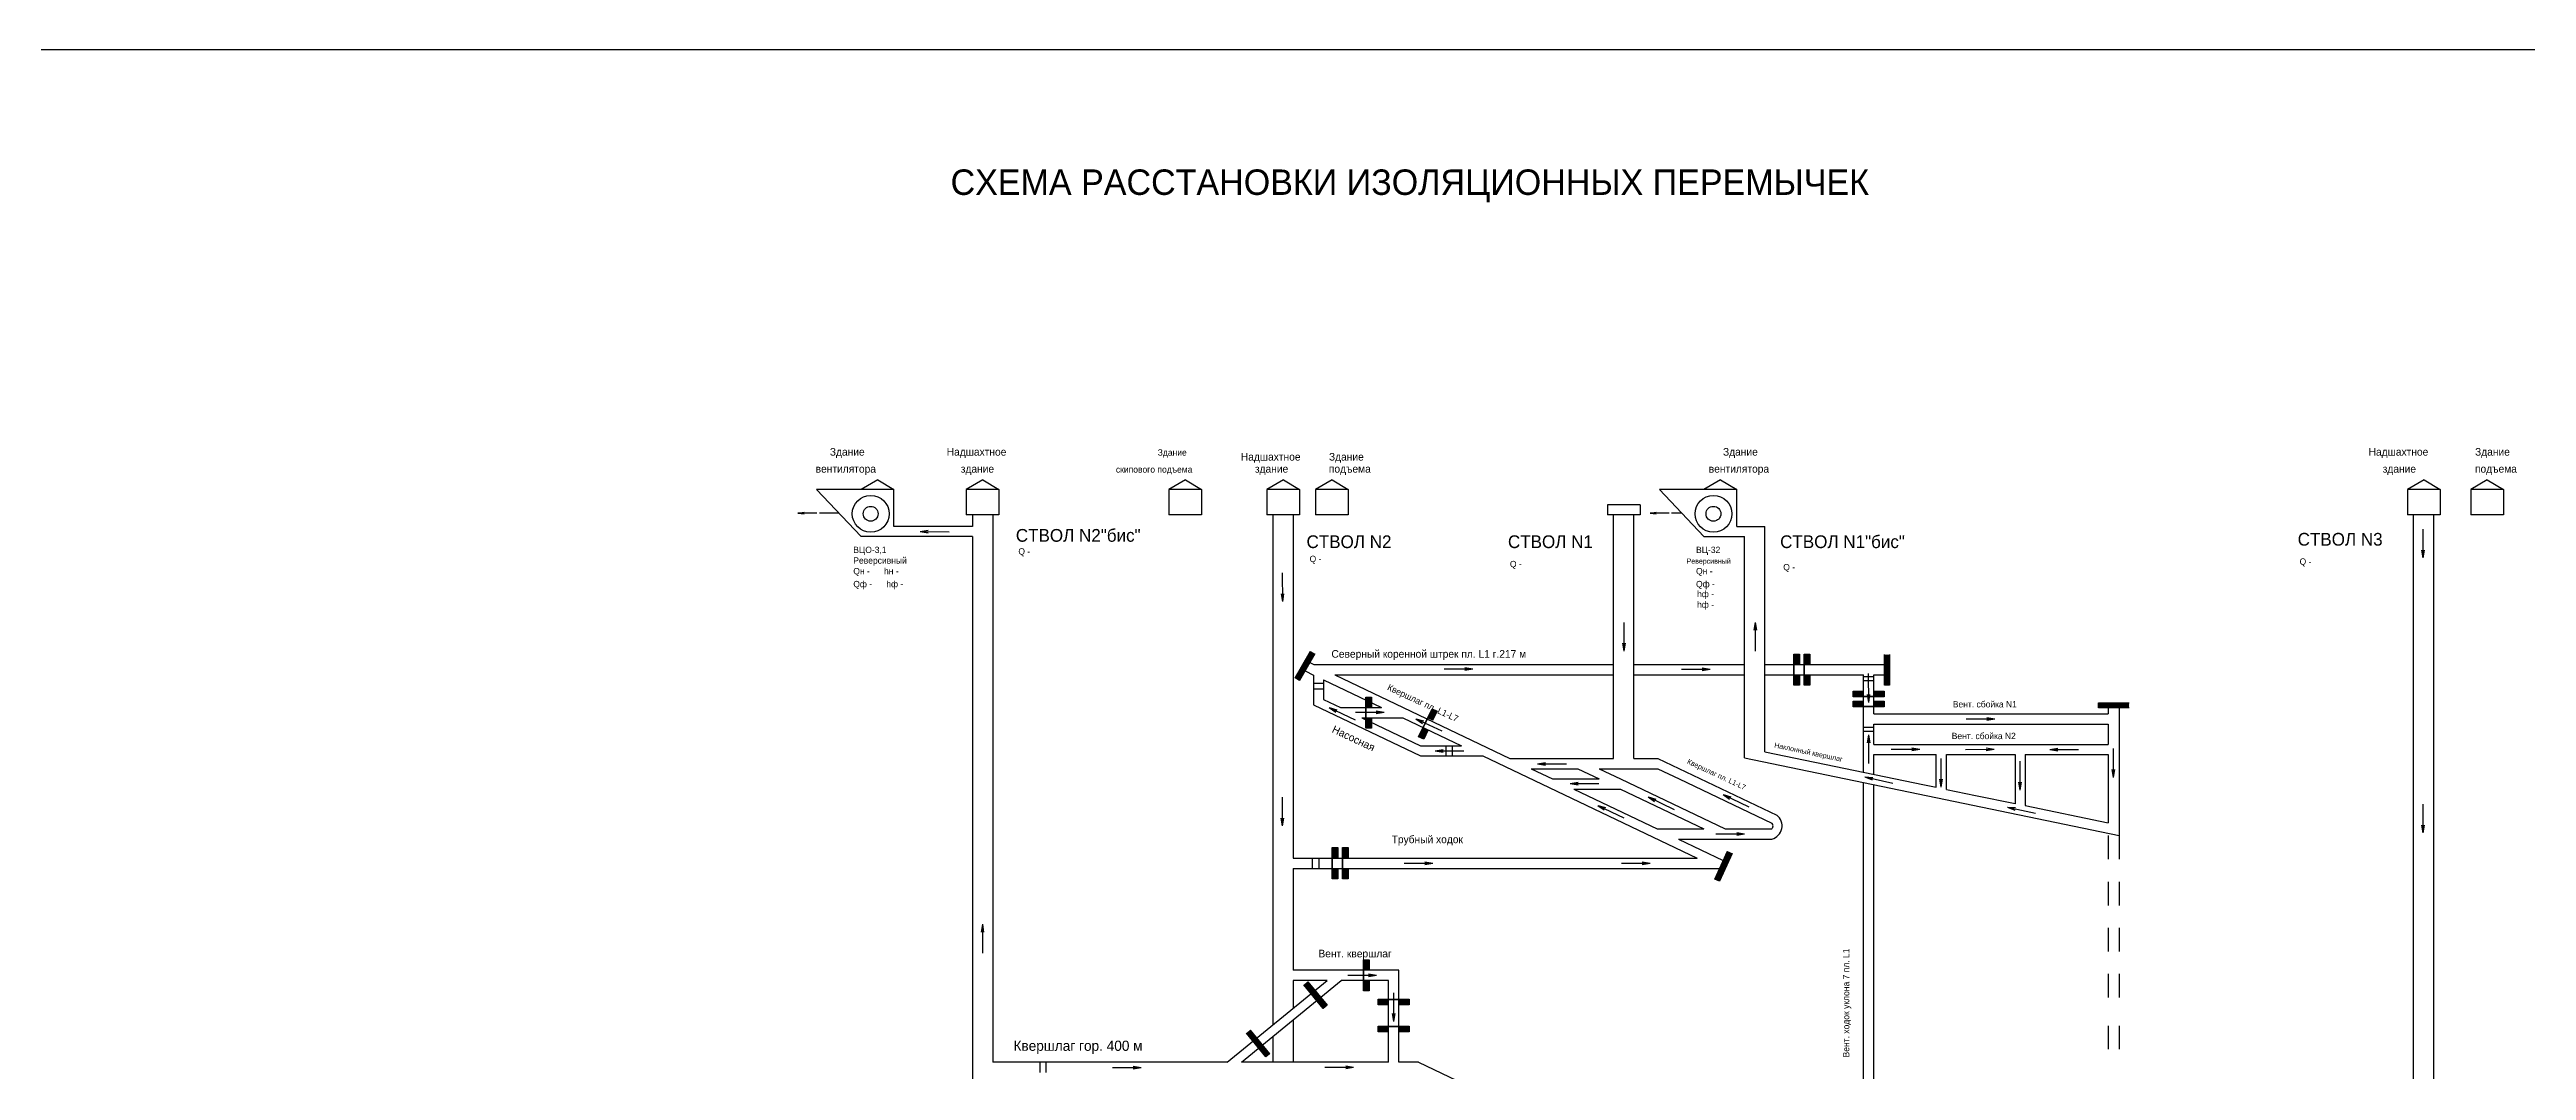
# Model space of a CAD drawing. Header units: millimetres. Extents: x -1405 to 845, y -571 to 479.
# Drawn here: x -915 to 58, y 78 to 479 of the extents above; entities that cross this region are included whole.
import ezdxf

# ---------------------------------------------------------------- set-up
doc = ezdxf.new("R2010")
doc.units = ezdxf.units.MM
for name, color, linetype in [('Двери', 7, 'Continuous'), ('Перемычки', 7, 'Continuous'), ('Струя', 7, 'Continuous')]:
    doc.layers.add(name, color=color, linetype=linetype)

msp = doc.modelspace()

# ---------------------------------------------------------------- hatches: boundary and pattern name
at = {"layer": 'Двери'}
h = msp.add_hatch(color=256, dxfattribs=at)
h.paths.add_polyline_path([(-227.68, 237.09), (-227.68, 241.19), (-229.88, 241.19), (-229.88, 237.09), (-229.78, 237.09), (-229.78, 241.09), (-227.78, 241.09), (-227.78, 237.09)])
h.paths.add_polyline_path([(-229.78, 233.09), (-229.78, 237.09), (-229.88, 237.09), (-229.88, 233.09)])
h.paths.add_polyline_path([(-227.68, 228.99), (-227.68, 233.09), (-227.78, 233.09), (-227.78, 229.09), (-229.78, 229.09), (-229.78, 233.09), (-229.88, 233.09), (-229.88, 228.99)])
h = msp.add_hatch(color=3, dxfattribs=at)
h.paths.add_polyline_path([(-227.78, 241.09), (-229.78, 241.09), (-229.78, 237.09), (-227.78, 237.09)])
h.paths.add_polyline_path([(-229.78, 229.09), (-227.78, 229.09), (-227.78, 233.09), (-229.78, 233.09)])
h = msp.add_hatch(color=256, dxfattribs=at)
h.paths.add_polyline_path([(-223.68, 237.09), (-223.68, 241.19), (-225.88, 241.19), (-225.88, 237.09), (-225.78, 237.09), (-225.78, 241.09), (-223.78, 241.09), (-223.78, 237.09)])
h.paths.add_polyline_path([(-225.78, 233.09), (-225.78, 237.09), (-225.88, 237.09), (-225.88, 233.09)])
h.paths.add_polyline_path([(-223.68, 228.99), (-223.68, 233.09), (-223.78, 233.09), (-223.78, 229.09), (-225.78, 229.09), (-225.78, 233.09), (-225.88, 233.09), (-225.88, 228.99)])
h = msp.add_hatch(color=3, dxfattribs=at)
h.paths.add_polyline_path([(-223.78, 241.09), (-225.78, 241.09), (-225.78, 237.09), (-223.78, 237.09)])
h.paths.add_polyline_path([(-225.78, 229.09), (-223.78, 229.09), (-223.78, 233.09), (-225.78, 233.09)])
h = msp.add_hatch(color=256, dxfattribs=at)
h.paths.add_polyline_path([(-395.87, 220.18), (-395.87, 224.28), (-398.07, 224.28), (-398.07, 220.18), (-397.97, 220.18), (-397.97, 224.18), (-395.97, 224.18), (-395.97, 220.18)])
h.paths.add_polyline_path([(-397.97, 216.18), (-397.97, 220.18), (-398.07, 220.18), (-398.07, 216.18)])
h.paths.add_polyline_path([(-395.87, 212.08), (-395.87, 216.18), (-395.97, 216.18), (-395.97, 212.18), (-397.97, 212.18), (-397.97, 216.18), (-398.07, 216.18), (-398.07, 212.08)])
h = msp.add_hatch(color=3, dxfattribs=at)
h.paths.add_polyline_path([(-395.97, 224.18), (-397.97, 224.18), (-397.97, 220.18), (-395.97, 220.18)])
h.paths.add_polyline_path([(-397.97, 212.18), (-395.97, 212.18), (-395.97, 216.18), (-397.97, 216.18)])
h = msp.add_hatch(color=256, dxfattribs=at)
h.paths.add_polyline_path([(-202.56, 226.66), (-206.66, 226.66), (-206.66, 224.46), (-202.56, 224.46), (-202.56, 224.56), (-206.56, 224.56), (-206.56, 226.56), (-202.56, 226.56)])
h.paths.add_polyline_path([(-198.56, 224.56), (-202.56, 224.56), (-202.56, 224.46), (-198.56, 224.46)])
h.paths.add_polyline_path([(-194.46, 226.66), (-198.56, 226.66), (-198.56, 226.56), (-194.56, 226.56), (-194.56, 224.56), (-198.56, 224.56), (-198.56, 224.46), (-194.46, 224.46)])
h = msp.add_hatch(color=3, dxfattribs=at)
h.paths.add_polyline_path([(-206.56, 226.56), (-206.56, 224.56), (-202.56, 224.56), (-202.56, 226.56)])
h.paths.add_polyline_path([(-194.56, 224.56), (-194.56, 226.56), (-198.56, 226.56), (-198.56, 224.56)])
h = msp.add_hatch(color=256, dxfattribs=at)
h.paths.add_polyline_path([(-371.84, 215.05), (-370.07, 218.75), (-372.06, 219.7), (-373.82, 216), (-373.73, 215.95), (-372.01, 219.57), (-370.21, 218.7), (-371.93, 215.09)])
h.paths.add_polyline_path([(-375.46, 212.34), (-373.73, 215.95), (-373.82, 216), (-375.55, 212.39)])
h.paths.add_polyline_path([(-375.33, 207.74), (-373.56, 211.44), (-373.65, 211.48), (-375.37, 207.87), (-377.18, 208.73), (-375.46, 212.34), (-375.55, 212.39), (-377.31, 208.69)])
h = msp.add_hatch(color=3, dxfattribs=at)
h.paths.add_polyline_path([(-370.21, 218.7), (-372.01, 219.57), (-373.73, 215.95), (-371.93, 215.09)])
h.paths.add_polyline_path([(-377.18, 208.73), (-375.37, 207.87), (-373.65, 211.48), (-375.46, 212.34)])
h = msp.add_hatch(color=256, dxfattribs=at)
h.paths.add_polyline_path([(-202.56, 222.66), (-206.66, 222.66), (-206.66, 220.46), (-202.56, 220.46), (-202.56, 220.56), (-206.56, 220.56), (-206.56, 222.56), (-202.56, 222.56)])
h.paths.add_polyline_path([(-198.56, 220.56), (-202.56, 220.56), (-202.56, 220.46), (-198.56, 220.46)])
h.paths.add_polyline_path([(-194.46, 222.66), (-198.56, 222.66), (-198.56, 222.56), (-194.56, 222.56), (-194.56, 220.56), (-198.56, 220.56), (-198.56, 220.46), (-194.46, 220.46)])
h = msp.add_hatch(color=3, dxfattribs=at)
h.paths.add_polyline_path([(-206.56, 222.56), (-206.56, 220.56), (-202.56, 220.56), (-202.56, 222.56)])
h.paths.add_polyline_path([(-194.56, 220.56), (-194.56, 222.56), (-198.56, 222.56), (-198.56, 220.56)])
h = msp.add_hatch(color=256, dxfattribs=at)
h.paths.add_polyline_path([(-409.05, 161.08), (-409.05, 165.18), (-411.25, 165.18), (-411.25, 161.08), (-411.15, 161.08), (-411.15, 165.08), (-409.15, 165.08), (-409.15, 161.08)])
h.paths.add_polyline_path([(-411.15, 157.08), (-411.15, 161.08), (-411.25, 161.08), (-411.25, 157.08)])
h.paths.add_polyline_path([(-409.05, 152.98), (-409.05, 157.08), (-409.15, 157.08), (-409.15, 153.08), (-411.15, 153.08), (-411.15, 157.08), (-411.25, 157.08), (-411.25, 152.98)])
h = msp.add_hatch(color=256, dxfattribs=at)
h.paths.add_polyline_path([(-409.05, 161.03), (-409.05, 165.13), (-411.25, 165.13), (-411.25, 161.03), (-411.15, 161.03), (-411.15, 165.03), (-409.15, 165.03), (-409.15, 161.03)])
h.paths.add_polyline_path([(-411.15, 157.03), (-411.15, 161.03), (-411.25, 161.03), (-411.25, 157.03)])
h.paths.add_polyline_path([(-409.05, 152.93), (-409.05, 157.03), (-409.15, 157.03), (-409.15, 153.03), (-411.15, 153.03), (-411.15, 157.03), (-411.25, 157.03), (-411.25, 152.93)])
h = msp.add_hatch(color=3, dxfattribs=at)
h.paths.add_polyline_path([(-409.15, 165.08), (-411.15, 165.08), (-411.15, 161.08), (-409.15, 161.08)])
h.paths.add_polyline_path([(-411.15, 153.08), (-409.15, 153.08), (-409.15, 157.08), (-411.15, 157.08)])
h = msp.add_hatch(color=3, dxfattribs=at)
h.paths.add_polyline_path([(-409.15, 165.03), (-411.15, 165.03), (-411.15, 161.03), (-409.15, 161.03)])
h.paths.add_polyline_path([(-411.15, 153.03), (-409.15, 153.03), (-409.15, 157.03), (-411.15, 157.03)])
h = msp.add_hatch(color=256, dxfattribs=at)
h.paths.add_polyline_path([(-405.05, 161.08), (-405.05, 165.18), (-407.25, 165.18), (-407.25, 161.08), (-407.15, 161.08), (-407.15, 165.08), (-405.15, 165.08), (-405.15, 161.08)])
h.paths.add_polyline_path([(-407.15, 157.08), (-407.15, 161.08), (-407.25, 161.08), (-407.25, 157.08)])
h.paths.add_polyline_path([(-405.05, 152.98), (-405.05, 157.08), (-405.15, 157.08), (-405.15, 153.08), (-407.15, 153.08), (-407.15, 157.08), (-407.25, 157.08), (-407.25, 152.98)])
h = msp.add_hatch(color=256, dxfattribs=at)
h.paths.add_polyline_path([(-405.05, 161.03), (-405.05, 165.13), (-407.25, 165.13), (-407.25, 161.03), (-407.15, 161.03), (-407.15, 165.03), (-405.15, 165.03), (-405.15, 161.03)])
h.paths.add_polyline_path([(-407.15, 157.03), (-407.15, 161.03), (-407.25, 161.03), (-407.25, 157.03)])
h.paths.add_polyline_path([(-405.05, 152.93), (-405.05, 157.03), (-405.15, 157.03), (-405.15, 153.03), (-407.15, 153.03), (-407.15, 157.03), (-407.25, 157.03), (-407.25, 152.93)])
h = msp.add_hatch(color=3, dxfattribs=at)
h.paths.add_polyline_path([(-405.15, 165.08), (-407.15, 165.08), (-407.15, 161.08), (-405.15, 161.08)])
h.paths.add_polyline_path([(-407.15, 153.08), (-405.15, 153.08), (-405.15, 157.08), (-407.15, 157.08)])
h = msp.add_hatch(color=3, dxfattribs=at)
h.paths.add_polyline_path([(-405.15, 165.03), (-407.15, 165.03), (-407.15, 161.03), (-405.15, 161.03)])
h.paths.add_polyline_path([(-407.15, 153.03), (-405.15, 153.03), (-405.15, 157.03), (-407.15, 157.03)])
h = msp.add_hatch(color=256, dxfattribs=at)
h.paths.add_polyline_path([(-396.72, 117.06), (-396.72, 121.16), (-398.92, 121.16), (-398.92, 117.06), (-398.82, 117.06), (-398.82, 121.06), (-396.82, 121.06), (-396.82, 117.06)])
h.paths.add_polyline_path([(-398.82, 113.06), (-398.82, 117.06), (-398.92, 117.06), (-398.92, 113.06)])
h.paths.add_polyline_path([(-396.72, 108.96), (-396.72, 113.06), (-396.82, 113.06), (-396.82, 109.06), (-398.82, 109.06), (-398.82, 113.06), (-398.92, 113.06), (-398.92, 108.96)])
h = msp.add_hatch(color=3, dxfattribs=at)
h.paths.add_polyline_path([(-396.82, 121.06), (-398.82, 121.06), (-398.82, 117.06), (-396.82, 117.06)])
h.paths.add_polyline_path([(-398.82, 109.06), (-396.82, 109.06), (-396.82, 113.06), (-398.82, 113.06)])
h = msp.add_hatch(color=256, dxfattribs=at)
h.paths.add_polyline_path([(-385.13, 103.52), (-381.03, 103.52), (-381.03, 105.72), (-385.13, 105.72), (-385.13, 105.62), (-381.13, 105.62), (-381.13, 103.62), (-385.13, 103.62)])
h.paths.add_polyline_path([(-389.13, 105.62), (-385.13, 105.62), (-385.13, 105.72), (-389.13, 105.72)])
h.paths.add_polyline_path([(-393.23, 103.52), (-389.13, 103.52), (-389.13, 103.62), (-393.13, 103.62), (-393.13, 105.62), (-389.13, 105.62), (-389.13, 105.72), (-393.23, 105.72)])
h = msp.add_hatch(color=3, dxfattribs=at)
h.paths.add_polyline_path([(-381.13, 103.62), (-381.13, 105.62), (-385.13, 105.62), (-385.13, 103.62)])
h.paths.add_polyline_path([(-393.13, 105.62), (-393.13, 103.62), (-389.13, 103.62), (-389.13, 105.62)])
h = msp.add_hatch(color=256, dxfattribs=at)
h.paths.add_polyline_path([(-385.13, 92.92), (-381.03, 92.92), (-381.03, 95.12), (-385.13, 95.12), (-385.13, 95.02), (-381.13, 95.02), (-381.13, 93.02), (-385.13, 93.02)])
h.paths.add_polyline_path([(-389.13, 95.02), (-385.13, 95.02), (-385.13, 95.12), (-389.13, 95.12)])
h.paths.add_polyline_path([(-393.23, 92.92), (-389.13, 92.92), (-389.13, 93.02), (-393.13, 93.02), (-393.13, 95.02), (-389.13, 95.02), (-389.13, 95.12), (-393.23, 95.12)])
h = msp.add_hatch(color=3, dxfattribs=at)
h.paths.add_polyline_path([(-381.13, 93.02), (-381.13, 95.02), (-385.13, 95.02), (-385.13, 93.02)])
h.paths.add_polyline_path([(-393.13, 95.02), (-393.13, 93.02), (-389.13, 93.02), (-389.13, 95.02)])
at = {"layer": 'Перемычки'}
h = msp.add_hatch(color=256, dxfattribs=at)
h.paths.add_polyline_path([(-424.01, 230.74), (-421.98, 234.3), (-422.06, 234.35), (-424.05, 230.88), (-425.79, 231.87), (-423.8, 235.35), (-423.88, 235.39), (-425.92, 231.84)])
h.paths.add_polyline_path([(-422.06, 234.35), (-421.98, 234.3), (-417.95, 241.33), (-419.86, 242.42), (-423.88, 235.39), (-423.8, 235.35), (-419.82, 242.29), (-418.08, 241.29)])
h = msp.add_hatch(color=3, dxfattribs=at)
h.paths.add_polyline_path([(-425.79, 231.87), (-424.05, 230.88), (-422.06, 234.35), (-423.8, 235.35)])
h.paths.add_polyline_path([(-420.07, 237.82), (-421.81, 238.82), (-423.8, 235.35), (-422.06, 234.35)])
h.paths.add_polyline_path([(-420.07, 237.82), (-418.08, 241.29), (-419.82, 242.29), (-421.81, 238.82)])
h = msp.add_hatch(color=256, dxfattribs=at)
h.paths.add_polyline_path([(-192.21, 228.87), (-192.21, 232.97), (-192.31, 232.97), (-192.31, 228.97), (-194.31, 228.97), (-194.31, 232.97), (-194.41, 232.97), (-194.41, 228.87)])
h.paths.add_polyline_path([(-192.31, 232.97), (-192.21, 232.97), (-192.21, 241.07), (-194.41, 241.07), (-194.41, 232.97), (-194.31, 232.97), (-194.31, 240.97), (-192.31, 240.97)])
h = msp.add_hatch(color=3, dxfattribs=at)
h.paths.add_polyline_path([(-194.31, 228.97), (-192.31, 228.97), (-192.31, 232.97), (-194.31, 232.97)])
h.paths.add_polyline_path([(-192.31, 236.97), (-194.31, 236.97), (-194.31, 232.97), (-192.31, 232.97)])
h.paths.add_polyline_path([(-192.31, 236.97), (-192.31, 240.97), (-194.31, 240.97), (-194.31, 236.97)])
h = msp.add_hatch(color=256, dxfattribs=at)
h.paths.add_polyline_path([(-110.34, 219.98), (-106.24, 219.98), (-106.24, 220.08), (-110.24, 220.08), (-110.23, 222.08), (-106.23, 222.08), (-106.23, 222.18), (-110.33, 222.18)])
h.paths.add_polyline_path([(-106.24, 220.08), (-106.24, 219.98), (-98.14, 219.97), (-98.13, 222.17), (-106.23, 222.18), (-106.23, 222.08), (-98.23, 222.07), (-98.24, 220.07)])
h = msp.add_hatch(color=3, dxfattribs=at)
h.paths.add_polyline_path([(-110.23, 222.08), (-110.24, 220.08), (-106.24, 220.08), (-106.23, 222.08)])
h.paths.add_polyline_path([(-102.24, 220.07), (-102.23, 222.07), (-106.23, 222.08), (-106.24, 220.08)])
h.paths.add_polyline_path([(-102.24, 220.07), (-98.24, 220.07), (-98.23, 222.07), (-102.23, 222.07)])
h = msp.add_hatch(color=256, dxfattribs=at)
h.paths.add_polyline_path([(-259.14, 151.88), (-257.44, 155.61), (-257.53, 155.65), (-259.19, 152.01), (-261.01, 152.84), (-259.35, 156.48), (-259.44, 156.52), (-261.14, 152.79)])
h.paths.add_polyline_path([(-257.53, 155.65), (-257.44, 155.61), (-254.07, 162.98), (-256.08, 163.89), (-259.44, 156.52), (-259.35, 156.48), (-256.03, 163.76), (-254.21, 162.93)])
h = msp.add_hatch(color=3, dxfattribs=at)
h.paths.add_polyline_path([(-261.01, 152.84), (-259.19, 152.01), (-257.53, 155.65), (-259.35, 156.48)])
h.paths.add_polyline_path([(-255.87, 159.29), (-257.69, 160.12), (-259.35, 156.48), (-257.53, 155.65)])
h.paths.add_polyline_path([(-255.87, 159.29), (-254.21, 162.93), (-256.03, 163.76), (-257.69, 160.12)])
h = msp.add_hatch(color=256, dxfattribs=at)
h.paths.add_polyline_path([(-413.12, 103.26), (-415.72, 106.43), (-415.8, 106.36), (-413.27, 103.27), (-414.81, 102), (-417.35, 105.1), (-417.42, 105.03), (-414.83, 101.86)])
h.paths.add_polyline_path([(-415.8, 106.36), (-415.72, 106.43), (-420.86, 112.69), (-422.56, 111.3), (-417.42, 105.03), (-417.35, 105.1), (-422.42, 111.29), (-420.87, 112.55)])
h = msp.add_hatch(color=3, dxfattribs=at)
h.paths.add_polyline_path([(-414.81, 102), (-413.27, 103.27), (-415.8, 106.36), (-417.35, 105.1)])
h.paths.add_polyline_path([(-418.34, 109.46), (-419.88, 108.19), (-417.35, 105.1), (-415.8, 106.36)])
h.paths.add_polyline_path([(-418.34, 109.46), (-420.87, 112.55), (-422.42, 111.29), (-419.88, 108.19)])
h = msp.add_hatch(color=256, dxfattribs=at)
h.paths.add_polyline_path([(-435.7, 84.26), (-438.29, 87.43), (-438.37, 87.37), (-435.84, 84.28), (-437.38, 83.01), (-439.92, 86.1), (-440, 86.04), (-437.4, 82.87)])
h.paths.add_polyline_path([(-438.37, 87.37), (-438.29, 87.43), (-443.43, 93.7), (-445.13, 92.31), (-440, 86.04), (-439.92, 86.1), (-444.99, 92.29), (-443.44, 93.56)])
h = msp.add_hatch(color=3, dxfattribs=at)
h.paths.add_polyline_path([(-437.38, 83.01), (-435.84, 84.28), (-438.37, 87.37), (-439.92, 86.1)])
h.paths.add_polyline_path([(-440.91, 90.46), (-442.45, 89.2), (-439.92, 86.1), (-438.37, 87.37)])
h.paths.add_polyline_path([(-440.91, 90.46), (-443.44, 93.56), (-444.99, 92.29), (-442.45, 89.2)])

# ---------------------------------------------------------------- linework, layer by layer
for p, q in [((-1404.51, 478.56), (845.49, 478.56)), ((-583.42, 305.82), (-613.81, 305.82)), ((-613.81, 305.82), (-596.27, 287.32)), ((-589.77, 309.59), (-596.27, 305.82)), ((-583.42, 305.82), (-596.27, 305.82)), ((-589.77, 309.59), (-583.42, 305.82)), ((-583.42, 291.32), (-583.42, 305.82)), ((-548.56, 309.59), (-555.06, 305.82)), ((-542.21, 305.82), (-555.06, 305.82)), ((-555.06, 305.82), (-555.06, 295.82)), ((-548.56, 309.59), (-542.21, 305.82)), ((-542.21, 305.82), (-542.21, 295.82)), ((-468.91, 309.59), (-475.41, 305.82)), ((-462.56, 305.82), (-475.41, 305.82)), ((-475.41, 305.82), (-475.41, 295.82)), ((-468.91, 309.59), (-462.56, 305.82)), ((-462.56, 305.82), (-462.56, 295.82)), ((-430.42, 309.59), (-436.92, 305.82)), ((-424.07, 305.82), (-436.92, 305.82)), ((-436.92, 305.82), (-436.92, 295.82)), ((-430.42, 309.59), (-424.07, 305.82)), ((-424.07, 305.82), (-424.07, 295.82)), ((-411.28, 309.59), (-417.78, 305.82)), ((-417.78, 305.82), (-417.78, 295.82)), ((-404.93, 305.82), (-417.78, 305.82)), ((-411.28, 309.59), (-404.93, 305.82)), ((-404.93, 305.82), (-404.93, 295.82)), ((-252.37, 305.82), (-282.76, 305.82)), ((-282.76, 305.82), (-265.22, 287.32)), ((-258.72, 309.59), (-265.22, 305.82)), ((-252.37, 305.82), (-265.22, 305.82)), ((-258.72, 309.59), (-252.37, 305.82)), ((-252.37, 291.32), (-252.37, 305.82)), ((17.64, 309.59), (11.14, 305.82)), ((11.14, 305.82), (11.14, 295.82)), ((23.99, 305.82), (11.14, 305.82)), ((17.64, 309.59), (23.99, 305.82)), ((23.99, 305.82), (23.99, 295.82)), ((42.47, 309.59), (35.97, 305.82)), ((48.82, 305.82), (35.97, 305.82)), ((35.97, 305.82), (35.97, 295.82)), ((42.47, 309.59), (48.82, 305.82)), ((48.82, 305.82), (48.82, 295.82)), ((-542.21, 295.82), (-555.06, 295.82)), ((-555.06, 295.82), (-555.06, 295.82)), ((-552.56, 295.82), (-552.56, 291.32)), ((-544.56, 295.82), (-544.56, 80.89)), ((-462.56, 295.82), (-475.41, 295.82)), ((-475.41, 295.82), (-475.41, 295.82)), ((-424.07, 295.82), (-436.92, 295.82)), ((-436.92, 295.82), (-436.92, 295.82)), ((-434.56, 295.82), (-434.56, 95.59)), ((-426.56, 295.82), (-426.56, 161.03)), ((-404.93, 295.82), (-417.78, 295.82)), ((-417.78, 295.82), (-417.78, 295.82)), ((-290.33, 299.82), (-303.08, 299.82)), ((-303.08, 299.82), (-303.08, 295.82)), ((-290.5, 295.82), (-303.08, 295.82)), ((-290.33, 295.82), (-303.08, 295.82)), ((-300.74, 200.18), (-300.74, 295.82)), ((-292.74, 200.18), (-292.74, 295.82)), ((-290.33, 299.82), (-290.33, 295.82)), ((23.99, 295.82), (11.14, 295.82)), ((11.14, 295.82), (11.14, 295.82)), ((13.49, -89.11), (13.49, 295.82)), ((21.49, -89.11), (21.49, 295.82)), ((48.82, 295.82), (35.97, 295.82)), ((35.97, 295.82), (35.97, 295.82)), ((-552.56, 287.32), (-596.27, 287.32)), ((-552.56, 291.32), (-583.42, 291.32)), ((-556.56, 291.32), (-583.42, 291.32)), ((-552.56, 287.32), (-552.56, -106.45)), ((-265.22, 287.32), (-249.26, 287.32)), ((-252.37, 291.32), (-241.26, 291.32)), ((-249.26, 200.45), (-249.26, 287.32)), ((-241.26, 202.79), (-241.26, 291.32)), ((-421.94, 234.56), (-418.63, 232.97)), ((-420.06, 237.84), (-418.51, 237.09)), ((-418.51, 237.09), (-300.74, 237.09)), ((-292.74, 237.09), (-249.26, 237.09)), ((-241.26, 237.09), (-194.31, 237.09)), ((-418.63, 232.97), (-418.63, 221.23)), ((-414.63, 231.06), (-414.63, 223.32)), ((-414.63, 231.06), (-391.88, 220.18)), ((-410.17, 233.09), (-300.74, 233.09)), ((-410.17, 233.09), (-341.55, 200.18)), ((-292.74, 233.09), (-249.26, 233.09)), ((-241.26, 233.09), (-202.56, 233.09)), ((-202.56, 194.8), (-202.56, 233.09)), ((-198.56, 217.71), (-198.56, 233.09)), ((-198.56, 233.09), (-194.31, 233.09)), ((-418.63, 221.23), (-376.58, 201.18)), ((-414.63, 223.32), (-408.03, 220.18)), ((-408.03, 220.18), (-391.88, 220.18)), ((-399.65, 216.18), (-383.49, 216.18)), ((-399.65, 216.18), (-376.58, 205.18)), ((-383.49, 216.18), (-360.43, 205.18)), ((-198.56, 217.71), (-138.56, 217.71)), ((-138.56, 217.71), (-106.5, 217.71)), ((-106.5, 220.08), (-106.5, 217.71)), ((-102.13, 220.07), (-102.13, 163.43)), ((-376.58, 205.18), (-360.43, 205.18)), ((-198.56, 213.71), (-106.5, 213.71)), ((-198.56, 205.71), (-198.56, 213.71)), ((-198.56, 205.71), (-198.56, 208.18)), ((-198.56, 205.71), (-106.5, 205.71)), ((-106.5, 213.71), (-106.5, 205.71)), ((-106.5, 208.18), (-106.5, 205.71)), ((-376.58, 201.18), (-352.04, 201.18)), ((-352.04, 201.18), (-267.85, 161.03)), ((-341.55, 200.18), (-300.74, 200.18)), ((-333.17, 196.18), (-314.8, 196.18)), ((-333.17, 196.18), (-324.78, 192.18)), ((-314.8, 196.18), (-306.41, 192.18)), ((-306.41, 196.18), (-298.03, 192.18)), ((-306.41, 196.18), (-283.32, 196.18)), ((-292.74, 200.18), (-283.32, 200.18)), ((-283.32, 200.18), (-236.64, 177.92)), ((-283.32, 196.18), (-274.93, 192.18)), ((-249.26, 200.45), (-102.13, 169.89)), ((-241.26, 202.79), (-178.56, 189.84)), ((-202.56, 194.8), (-202.56, 196.18)), ((-198.56, 201.71), (-174, 201.71)), ((-198.56, 193.97), (-198.56, 201.71)), ((-198.56, 193.97), (-198.56, 196.18)), ((-174, 188.9), (-174, 201.71)), ((-170, 188.08), (-170, 201.71)), ((-170, 201.71), (-158.56, 201.71)), ((-158.56, 201.71), (-143.01, 201.71)), ((-143.01, 201.71), (-143.01, 182.41)), ((-139.01, 201.71), (-139.01, 181.67)), ((-139.01, 201.71), (-106.5, 201.71)), ((-106.5, 201.71), (-106.5, 174.96)), ((-324.78, 192.18), (-306.41, 192.18)), ((-316.39, 188.18), (-298.03, 188.18)), ((-316.39, 188.18), (-283.65, 172.56)), ((-298.03, 192.18), (-256.89, 172.56)), ((-298.03, 188.18), (-265.28, 172.56)), ((-274.93, 192.18), (-238.6, 174.85)), ((-202.56, 20.89), (-202.56, 190.8)), ((-198.56, 20.89), (-198.56, 189.97)), ((-178.56, 189.84), (-174, 188.9)), ((-170, 188.08), (-158.56, 185.71)), ((-158.56, 185.71), (-143.01, 182.5)), ((-139.01, 181.67), (-106.5, 174.96)), ((-283.65, 172.56), (-265.28, 172.56)), ((-275.26, 168.56), (-238.56, 168.56)), ((-275.26, 168.56), (-257.67, 160.17)), ((-256.89, 172.56), (-238.6, 172.56)), ((-106.5, 169.89), (-106.5, 160.63)), ((-102.13, 169.89), (-102.13, 160.63)), ((-426.56, 161.03), (-267.85, 161.03)), ((-426.56, 157.03), (-259.46, 157.03)), ((-426.56, 157.03), (-426.56, 117.06)), ((-426.56, 157.03), (-426.56, 155.18)), ((-259.46, 157.03), (-259.16, 156.89)), ((-106.5, 151.8), (-106.5, 142.53)), ((-102.13, 151.8), (-102.13, 142.53)), ((-106.5, 133.71), (-106.5, 124.44)), ((-102.13, 133.71), (-102.13, 124.44)), ((-385.13, 117.06), (-426.56, 117.06)), ((-385.13, 80.89), (-385.13, 117.06)), ((-452.5, 80.89), (-413.24, 113.06)), ((-446.96, 80.89), (-407.69, 113.06)), ((-426.56, 113.06), (-426.56, 102.14)), ((-413.24, 113.06), (-426.56, 113.06)), ((-389.13, 113.06), (-407.69, 113.06)), ((-389.13, 80.89), (-389.13, 113.06)), ((-106.5, 115.61), (-106.5, 106.34)), ((-102.13, 115.61), (-102.13, 106.34)), ((-426.56, 97.6), (-426.56, 80.89)), ((-426.56, 97.6), (-426.56, 94.96)), ((-434.56, 91.04), (-434.56, 80.89)), ((-434.56, 91.04), (-434.56, 90.62)), ((-106.5, 95.26), (-106.5, 85.99)), ((-102.13, 95.26), (-102.13, 85.99)), ((-452.5, 80.89), (-544.56, 80.89)), ((-389.13, 80.89), (-446.96, 80.89)), ((-377.34, 80.89), (-385.13, 80.89)), ((-377.34, 80.89), (-335.41, 60.89))]:
    msp.add_line(p, q)
at = {"color": 5}
for p, q in [((-621.15, 296.57), (-618.71, 296.97)), ((-621.15, 296.57), (-618.75, 296.2)), ((-613.72, 296.57), (-621.15, 296.57)), ((-605.04, 296.57), (-612.73, 296.57)), ((-286.38, 296.57), (-283.94, 296.97)), ((-278.96, 296.57), (-286.38, 296.57)), ((-286.38, 296.57), (-283.98, 296.2)), ((-273.99, 296.57), (-277.97, 296.57))]:
    msp.add_line(p, q, dxfattribs=at)
at = {"color": 1}
for p, q in [((-418.63, 229.71), (-414.63, 229.71)), ((-418.63, 227.57), (-414.63, 227.57)), ((-202.56, 232.39), (-198.56, 232.39)), ((-202.56, 230.84), (-198.56, 230.84)), ((-366.64, 205.18), (-366.64, 201.18)), ((-364.08, 205.18), (-364.08, 201.18)), ((-202.56, 212.5), (-198.56, 212.5)), ((-202.56, 210.87), (-198.56, 210.87)), ((-419.09, 161.03), (-419.09, 157.03)), ((-419.09, 157.03), (-419.09, 157.03)), ((-416.54, 161.03), (-416.54, 157.03)), ((-526.05, 80.89), (-526.05, 76.89)), ((-523.78, 80.89), (-523.78, 76.89))]:
    msp.add_line(p, q, dxfattribs=at)
for centre, radius in [((-592.55, 296.27), 7.24), ((-261.5, 296.27), 7.24), ((-592.55, 296.27), 2.91), ((-261.5, 296.27), 2.91)]:
    msp.add_circle(centre, radius)
for centre, radius, start, end in [((-239.85, 173.7), 5.3, 284.0993, 52.75498), ((-239.64, 173.7), 1.55, 312.40661, 47.59339)]:
    msp.add_arc(centre, radius, start, end)
at = {"layer": 'Двери'}
for points in [[(-227.68, 233.09), (-227.68, 228.99), (-229.88, 228.99), (-229.88, 241.19), (-227.68, 241.19), (-227.68, 237.09)], [(-227.78, 233.09), (-227.78, 229.09), (-229.78, 229.09), (-229.78, 241.09), (-227.78, 241.09), (-227.78, 237.09)], [(-223.68, 233.09), (-223.68, 228.99), (-225.88, 228.99), (-225.88, 241.19), (-223.68, 241.19), (-223.68, 237.09)], [(-223.78, 233.09), (-223.78, 229.09), (-225.78, 229.09), (-225.78, 241.09), (-223.78, 241.09), (-223.78, 237.09)], [(-395.87, 216.18), (-395.87, 212.08), (-398.07, 212.08), (-398.07, 224.28), (-395.87, 224.28), (-395.87, 220.18)], [(-395.97, 216.18), (-395.97, 212.18), (-397.97, 212.18), (-397.97, 224.18), (-395.97, 224.18), (-395.97, 220.18)], [(-198.56, 226.66), (-194.46, 226.66), (-194.46, 224.46), (-206.66, 224.46), (-206.66, 226.66), (-202.56, 226.66)], [(-198.56, 226.56), (-194.56, 226.56), (-194.56, 224.56), (-206.56, 224.56), (-206.56, 226.56), (-202.56, 226.56)], [(-373.56, 211.44), (-375.33, 207.74), (-377.31, 208.69), (-372.06, 219.7), (-370.07, 218.75), (-371.84, 215.05)], [(-373.65, 211.48), (-375.37, 207.87), (-377.18, 208.73), (-372.01, 219.57), (-370.21, 218.7), (-371.93, 215.09)], [(-198.56, 222.66), (-194.46, 222.66), (-194.46, 220.46), (-206.66, 220.46), (-206.66, 222.66), (-202.56, 222.66)], [(-198.56, 222.56), (-194.56, 222.56), (-194.56, 220.56), (-206.56, 220.56), (-206.56, 222.56), (-202.56, 222.56)], [(-409.05, 157.08), (-409.05, 152.98), (-411.25, 152.98), (-411.25, 165.18), (-409.05, 165.18), (-409.05, 161.08)], [(-409.05, 157.03), (-409.05, 152.93), (-411.25, 152.93), (-411.25, 165.13), (-409.05, 165.13), (-409.05, 161.03)], [(-409.15, 157.08), (-409.15, 153.08), (-411.15, 153.08), (-411.15, 165.08), (-409.15, 165.08), (-409.15, 161.08)], [(-409.15, 157.03), (-409.15, 153.03), (-411.15, 153.03), (-411.15, 165.03), (-409.15, 165.03), (-409.15, 161.03)], [(-405.05, 157.08), (-405.05, 152.98), (-407.25, 152.98), (-407.25, 165.18), (-405.05, 165.18), (-405.05, 161.08)], [(-405.05, 157.03), (-405.05, 152.93), (-407.25, 152.93), (-407.25, 165.13), (-405.05, 165.13), (-405.05, 161.03)], [(-405.15, 157.08), (-405.15, 153.08), (-407.15, 153.08), (-407.15, 165.08), (-405.15, 165.08), (-405.15, 161.08)], [(-405.15, 157.03), (-405.15, 153.03), (-407.15, 153.03), (-407.15, 165.03), (-405.15, 165.03), (-405.15, 161.03)], [(-396.72, 113.06), (-396.72, 108.96), (-398.92, 108.96), (-398.92, 121.16), (-396.72, 121.16), (-396.72, 117.06)], [(-396.82, 113.06), (-396.82, 109.06), (-398.82, 109.06), (-398.82, 121.06), (-396.82, 121.06), (-396.82, 117.06)], [(-389.13, 103.52), (-393.23, 103.52), (-393.23, 105.72), (-381.03, 105.72), (-381.03, 103.52), (-385.13, 103.52)], [(-389.13, 103.62), (-393.13, 103.62), (-393.13, 105.62), (-381.13, 105.62), (-381.13, 103.62), (-385.13, 103.62)], [(-389.13, 92.92), (-393.23, 92.92), (-393.23, 95.12), (-381.03, 95.12), (-381.03, 92.92), (-385.13, 92.92)], [(-389.13, 93.02), (-393.13, 93.02), (-393.13, 95.02), (-381.13, 95.02), (-381.13, 93.02), (-385.13, 93.02)]]:
    msp.add_lwpolyline(points, dxfattribs=at)
at = {"layer": 'Перемычки'}
for points in [[(-418.08, 241.29), (-424.05, 230.88), (-425.79, 231.87), (-419.82, 242.29)], [(-192.31, 240.97), (-192.31, 228.97), (-194.31, 228.97), (-194.31, 240.97)], [(-98.24, 220.07), (-110.24, 220.08), (-110.23, 222.08), (-98.23, 222.07)], [(-254.21, 162.93), (-259.19, 152.01), (-261.01, 152.84), (-256.03, 163.76)], [(-420.87, 112.55), (-413.27, 103.27), (-414.81, 102), (-422.42, 111.29)], [(-443.44, 93.56), (-435.84, 84.28), (-437.38, 83.01), (-444.99, 92.29)]]:
    msp.add_lwpolyline(points, dxfattribs=at)
at = {"layer": 'Струя', "color": 5}
for p, q in [((-573.09, 289.26), (-569.98, 289.78)), ((-573.09, 289.26), (-569.98, 288.74)), ((-573.09, 289.26), (-561.79, 289.25)), ((-245.17, 253.63), (-245.68, 250.52)), ((-245.17, 253.63), (-245.14, 242.33)), ((-245.17, 253.63), (-244.64, 250.52)), ((-150.99, 215.63), (-162.29, 215.61)), ((-150.99, 215.63), (-154.1, 216.15)), ((-150.99, 215.63), (-154.1, 215.1)), ((-200.61, 209.51), (-201.13, 206.4)), ((-200.61, 209.51), (-200.61, 198.2)), ((-200.61, 209.51), (-200.09, 206.4)), ((-180.42, 203.68), (-191.73, 203.66)), ((-180.42, 203.68), (-183.53, 204.2)), ((-180.42, 203.68), (-183.53, 203.15)), ((-172.03, 188.92), (-172.05, 200.22)), ((-151.23, 203.67), (-162.53, 203.65)), ((-151.23, 203.67), (-154.34, 204.18)), ((-151.23, 203.67), (-154.34, 203.14)), ((-141.05, 187.77), (-141.07, 199.08)), ((-129.39, 203.7), (-126.28, 204.23)), ((-129.39, 203.7), (-118.09, 203.7)), ((-129.39, 203.7), (-126.28, 203.18)), ((-104.29, 192.77), (-104.82, 195.88)), ((-104.29, 192.77), (-104.32, 204.08)), ((-104.29, 192.77), (-103.78, 195.89)), ((-202.09, 192.93), (-191.04, 190.5)), ((-202.09, 192.93), (-199.16, 191.75)), ((-202.09, 192.93), (-198.94, 192.77)), ((-172.03, 188.92), (-172.56, 192.03)), ((-172.03, 188.92), (-171.51, 192.03)), ((-141.05, 187.77), (-141.57, 190.88)), ((-141.05, 187.77), (-140.53, 190.88)), ((-146.01, 181.1), (-134.97, 178.67)), ((-146.01, 181.1), (-142.86, 180.94)), ((-146.01, 181.1), (-143.09, 179.92)), ((-548.7, 135.09), (-549.22, 131.98)), ((-548.7, 135.09), (-548.7, 123.79)), ((-548.7, 135.09), (-548.18, 131.98)), ((-486.31, 78.77), (-497.61, 78.74)), ((-486.31, 78.77), (-489.42, 79.28)), ((-486.31, 78.77), (-489.42, 78.24)), ((-402.86, 78.84), (-414.16, 78.82)), ((-402.86, 78.84), (-405.97, 79.36)), ((-402.86, 78.84), (-405.97, 78.31))]:
    msp.add_line(p, q, dxfattribs=at)
at = {"layer": 'Струя', "color": 1}
for p, q in [((17.34, 278.92), (17.32, 290.23)), ((-430.71, 261.77), (-430.73, 273.07)), ((17.34, 278.92), (16.81, 282.04)), ((17.34, 278.92), (17.85, 282.04)), ((-430.71, 261.77), (-431.24, 264.88)), ((-430.71, 261.77), (-430.2, 264.88)), ((-296.62, 242.33), (-296.64, 253.63)), ((-296.62, 242.33), (-297.15, 245.44)), ((-296.62, 242.33), (-296.1, 245.44)), ((-356.04, 235.27), (-367.34, 235.33)), ((-356.04, 235.27), (-359.15, 235.81)), ((-356.04, 235.27), (-359.15, 234.76)), ((-262.81, 235.12), (-274.11, 235.17)), ((-262.81, 235.12), (-265.92, 235.66)), ((-262.81, 235.12), (-265.92, 234.61)), ((-200.52, 222.23), (-200.54, 233.54)), ((-200.52, 222.23), (-201.05, 225.34)), ((-200.52, 222.23), (-200.01, 225.34)), ((-412.47, 220.21), (-402.28, 215.32)), ((-412.47, 220.21), (-409.89, 218.4)), ((-412.47, 220.21), (-409.44, 219.34)), ((-390.83, 218.27), (-402.14, 218.27)), ((-390.83, 218.27), (-393.94, 218.8)), ((-390.83, 218.27), (-393.94, 217.75)), ((-378.45, 215.73), (-368.15, 211.09)), ((-378.45, 215.73), (-375.4, 214.93)), ((-378.45, 215.73), (-375.83, 213.98)), ((-370.8, 203.2), (-367.69, 203.72)), ((-370.8, 203.2), (-367.69, 202.68)), ((-370.8, 203.2), (-359.5, 203.2)), ((-330.58, 198.11), (-327.47, 198.63)), ((-330.58, 198.11), (-327.47, 197.59)), ((-330.58, 198.11), (-319.28, 198.11)), ((-430.75, 173.69), (-430.77, 184.99)), ((-317.78, 190.32), (-314.67, 190.84)), ((-317.78, 190.32), (-306.48, 190.32)), ((-317.78, 190.32), (-314.67, 189.8)), ((-287.18, 185.11), (-276.99, 180.22)), ((-287.18, 185.11), (-284.6, 183.3)), ((-287.18, 185.11), (-284.15, 184.24)), ((-257.73, 186.04), (-247.54, 181.15)), ((-257.73, 186.04), (-254.7, 185.16)), ((-257.73, 186.04), (-255.15, 184.22)), ((-430.75, 173.69), (-431.27, 176.8)), ((-430.75, 173.69), (-430.23, 176.8)), ((-306.95, 181.78), (-303.92, 180.91)), ((-306.95, 181.78), (-304.37, 179.97)), ((-306.95, 181.78), (-296.76, 176.89)), ((17.33, 170.95), (17.31, 182.26)), ((-249.26, 170.44), (-260.56, 170.44)), ((-249.26, 170.44), (-252.37, 170.96)), ((-249.26, 170.44), (-252.37, 169.92)), ((17.33, 170.95), (16.8, 174.06)), ((17.33, 170.95), (17.84, 174.07)), ((-371.75, 158.92), (-383.06, 158.92)), ((-371.75, 158.92), (-374.86, 159.44)), ((-371.75, 158.92), (-374.86, 158.4)), ((-286.34, 158.92), (-297.65, 158.92)), ((-286.34, 158.92), (-289.46, 159.44)), ((-286.34, 158.92), (-289.46, 158.4)), ((-393.86, 115.01), (-405.17, 114.99)), ((-393.86, 115.01), (-396.98, 115.53)), ((-393.86, 115.01), (-396.97, 114.49)), ((-387.02, 96.93), (-387.04, 108.23)), ((-387.02, 96.93), (-387.55, 100.04)), ((-387.02, 96.93), (-386.51, 100.04))]:
    msp.add_line(p, q, dxfattribs=at)

# ---------------------------------------------------------------- texts
for s, height, p in [('СХЕМА РАССТАНОВКИ ИЗОЛЯЦИОННЫХ ПЕРЕМЫЧЕК', 10, (-561.18, 421.49)), ('Здание', 3, (-608.6, 319.1)), ('Надшахтное', 3, (-562.7, 319.1)), ('Здание', 2.5, (-479.8, 319.1)), ('Здание', 3, (-257.76, 319.1)), ('Надшахтное', 3, (-4.13, 319.1)), ('Здание', 3, (37.67, 319.1)), ('вентилятора', 3, (-614.18, 312.43)), ('здание', 3, (-557.18, 312.43)), ('скипового подъема', 2.5, (-496.23, 312.43)), ('Надшахтное', 3, (-447.14, 317.16)), ('здание', 3, (-441.63, 312.43)), ('Здание', 3, (-412.55, 317.16)), ('подъема', 3, (-412.57, 312.43)), ('вентилятора', 3, (-263.34, 312.43)), ('здание', 3, (1.39, 312.43)), ('подъема', 3, (37.65, 312.43)), ('ВЦО-3,1', 2.5, (-599.39, 280.86)), ('СТВОЛ N2"бис"', 5, (-535.54, 285.3)), ('Q - ', 2.5, (-534.54, 280.25)), ('СТВОЛ N2', 5, (-421.35, 282.81)), ('СТВОЛ N1', 5, (-342.23, 282.81)), ('ВЦ-32', 2.5, (-268.34, 280.86)), ('СТВОЛ N1"бис"', 5, (-235.31, 282.81)), ('СТВОЛ N3', 5, (-32.01, 283.77)), ('Qн -      hн -', 2.5, (-599.39, 272.52)), ('Реверсивный', 2.5, (-599.39, 276.69)), ('Q - ', 2.5, (-420.15, 277.3)), ('Q - ', 2.5, (-341.46, 275.29)), ('Реверсивный', 2, (-272.06, 276.69)), ('Qн -', 2.5, (-268.34, 272.52)), ('Q -', 2.5, (-234.09, 274.09)), ('Q - ', 2.5, (-31.24, 276.26)), ('Qф -      hф -', 2.5, (-599.39, 267.43)), ('Qф -', 2.5, (-268.34, 267.43)), ('hф - ', 2.5, (-267.93, 263.55)), ('hф - ', 2.5, (-267.93, 259.38)), ('Северный коренной штрек пл. L1 г.217 м', 3, (-411.56, 239.76)), ('Вент. сбойка N1', 2.5, (-167.48, 220.24)), ('Вент. сбойка N2', 2.5, (-167.9, 207.79)), ('Трубный ходок', 3, (-387.91, 166.93)), ('Вент. квершлаг', 3, (-416.68, 122.09)), ('Квершлаг гор. 400 м', 4, (-536.45, 85.4))]:
    msp.add_text(s, height=height).set_placement(p)
for s, height, rotation, p in [('Квершлаг пл. L1-L7', 2.5, 335, (-389.86, 227.25)), ('Насосная', 3, 334.72783, (-411.63, 210.59)), ('Наклонный квершлаг', 2, 348, (-237.74, 204.56)), ('Квершлаг пл. L1-L7', 2, 335, (-272.04, 198.33)), ('Вент. ходок уклона 7 пл. L1', 2.5, 90, (-208.14, 82.81))]:
    msp.add_text(s, height=height, rotation=rotation).set_placement(p)

doc.saveas('drawing.dxf')
